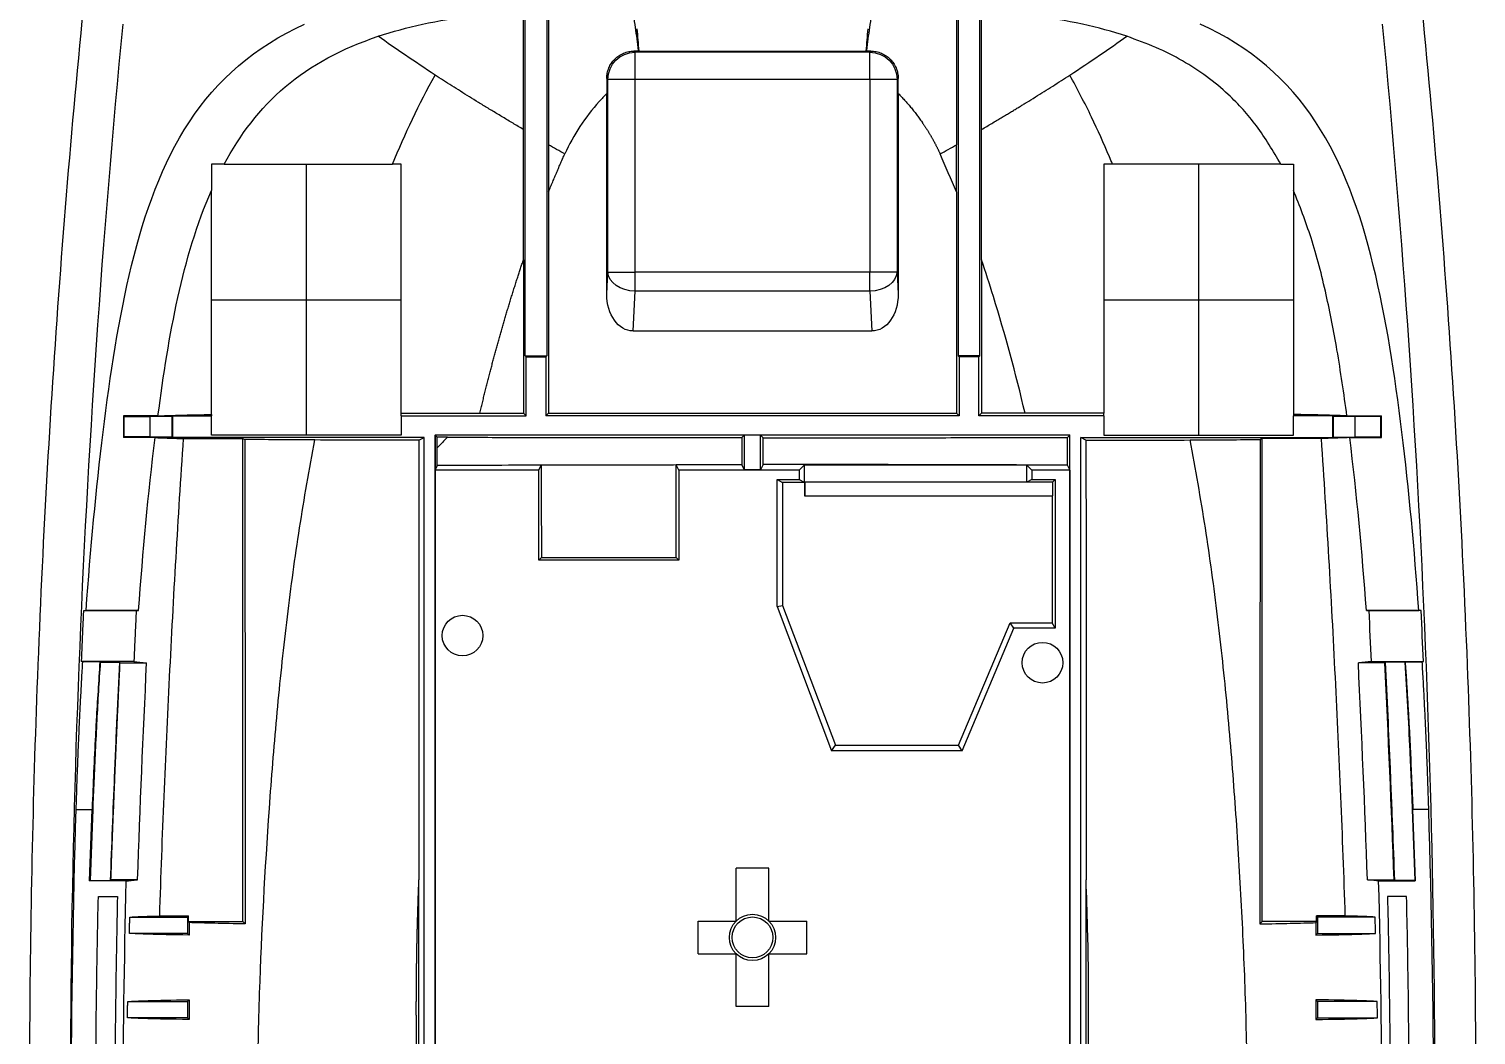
# Model space of a CAD drawing. Header units: inches. Extents: x 645 to 1685, y 564 to 1230.
# Drawn here: x 808.8 to 861.9, y 628.7 to 665.6 of the extents above; entities that cross this region are included whole.
import ezdxf

# ---------------------------------------------------------------- set-up
doc = ezdxf.new("R2010")
doc.units = ezdxf.units.IN
doc.header["$MEASUREMENT"] = 0
doc.layers.add('57', color=7, linetype='Continuous')
doc.layers.add('60', color=7, linetype='Continuous')

msp = doc.modelspace()

# ---------------------------------------------------------------- linework, layer by layer
at = {"color": 1}
for centre in [(824.683, 643.327), (845.977, 642.332)]:
    msp.add_circle(centre, 0.746, dxfattribs=at)
at = {"color": 6}
msp.add_circle((835.33, 632.246), 0.85, dxfattribs=at)
at = {"color": 6, "linetype": 'Continuous'}
msp.add_circle((835.33, 632.246), 0.75, dxfattribs=at)
at = {"layer": '57', "color": 7}
for points in [[(811.23, 670.906), (810.696, 666.073), (810.018, 658.723), (809.388, 648.991), (809.057, 641.914), (808.855, 635.116), (808.74, 626.336), (808.81, 619.808), (808.93, 615.406)], [(859.43, 670.906), (859.964, 666.073), (860.643, 658.723), (861.272, 648.991), (861.604, 641.914), (861.806, 635.116), (861.921, 626.336), (861.85, 619.808), (861.73, 615.406)]]:
    msp.add_open_spline(points, degree=3, knots=[0, 0, 0, 0, 0.256456, 0.384684, 0.512912, 0.634684, 0.756456, 1, 1, 1, 1], dxfattribs=at)
at = {"layer": '60', "color": 7}
for p, q in [((826.98, 653.594), (826.98, 674.394)), ((827.78, 674.394), (827.78, 653.594)), ((842.88, 674.394), (842.88, 653.594)), ((843.68, 653.594), (843.68, 674.394)), ((831.02, 664.742), (830.979, 664.784)), ((831.02, 663.744), (831.02, 664.742)), ((839.639, 664.742), (831.02, 664.742)), ((831.15, 664.786), (831.151, 664.784)), ((831.15, 664.786), (839.51, 664.786)), ((839.51, 664.786), (839.508, 664.784)), ((839.681, 664.784), (839.639, 664.742)), ((839.639, 663.744), (839.639, 664.742)), ((830.022, 663.744), (829.98, 663.786)), ((831.02, 663.744), (830.022, 663.744)), ((830.022, 656.674), (830.022, 663.744)), ((831.02, 656.674), (831.02, 663.744)), ((839.639, 663.744), (831.02, 663.744)), ((839.639, 663.744), (839.639, 656.674)), ((840.638, 663.744), (839.639, 663.744)), ((840.68, 663.786), (840.638, 663.744)), ((840.638, 663.744), (840.638, 656.674)), ((829.98, 655.872), (829.98, 663.23)), ((840.68, 663.23), (840.68, 655.872)), ((815.93, 660.634), (815.465, 660.634)), ((818.948, 660.634), (818.948, 650.684)), ((851.712, 660.634), (851.712, 650.684)), ((854.729, 660.634), (855.194, 660.634)), ((827.841, 659.614), (827.841, 651.492)), ((842.819, 659.614), (842.819, 651.492)), ((826.919, 657.121), (826.919, 651.492)), ((843.741, 657.121), (843.741, 651.492)), ((829.98, 655.872), (830.022, 656.674)), ((830.022, 656.674), (831.02, 656.674)), ((839.639, 656.674), (831.02, 656.674)), ((831.02, 655.967), (831.02, 656.674)), ((839.639, 655.967), (839.639, 656.674)), ((840.638, 656.674), (839.639, 656.674)), ((840.638, 656.674), (840.68, 655.872)), ((830.944, 654.51), (831.02, 655.967)), ((839.639, 655.967), (831.02, 655.967)), ((839.639, 655.967), (839.715, 654.51)), ((815.465, 655.659), (822.431, 655.659)), ((848.229, 655.659), (855.194, 655.659)), ((830.944, 654.51), (839.715, 654.51)), ((826.98, 653.594), (827.78, 653.594)), ((827.017, 653.556), (826.98, 653.594)), ((827.017, 653.556), (827.742, 653.556)), ((827.017, 651.394), (827.017, 653.556)), ((827.742, 653.556), (827.78, 653.594)), ((827.742, 653.556), (827.742, 651.394)), ((843.68, 653.594), (842.88, 653.594)), ((842.917, 653.556), (842.88, 653.594)), ((843.642, 653.556), (842.917, 653.556)), ((842.917, 653.556), (842.917, 651.394)), ((843.642, 653.556), (843.68, 653.594)), ((843.642, 651.394), (843.642, 653.556)), ((815.465, 651.443), (815.465, 651.394)), ((822.431, 651.394), (822.431, 651.49)), ((825.321, 651.492), (826.919, 651.492)), ((826.919, 651.492), (827.017, 651.394)), ((827.742, 651.394), (827.841, 651.492)), ((827.841, 651.492), (842.819, 651.492)), ((842.917, 651.394), (842.819, 651.492)), ((843.741, 651.492), (843.642, 651.394)), ((845.339, 651.492), (843.741, 651.492)), ((848.229, 651.394), (848.229, 651.49)), ((855.194, 651.443), (855.194, 651.394)), ((812.256, 651.368), (812.23, 651.394)), ((813.501, 651.394), (812.23, 651.394)), ((812.256, 650.619), (812.256, 651.368)), ((812.256, 651.368), (813.204, 651.368)), ((813.204, 651.379), (813.204, 650.608)), ((813.204, 651.379), (814.015, 651.379)), ((814.03, 651.394), (814.015, 651.379)), ((814.015, 651.379), (814.015, 650.608)), ((814.03, 651.394), (814.03, 650.594)), ((814.03, 651.394), (815.465, 651.394)), ((815.465, 650.684), (815.465, 651.394)), ((822.431, 651.394), (822.431, 650.684)), ((822.431, 651.394), (827.017, 651.394)), ((842.917, 651.394), (827.742, 651.394)), ((848.229, 651.394), (843.642, 651.394)), ((848.229, 651.394), (848.229, 650.684)), ((855.194, 650.684), (855.194, 651.394)), ((856.63, 651.394), (855.194, 651.394)), ((856.63, 651.394), (856.63, 650.594)), ((856.63, 651.394), (856.645, 651.379)), ((856.645, 651.379), (856.645, 650.608)), ((856.645, 651.379), (857.456, 651.379)), ((857.158, 651.394), (858.43, 651.394)), ((857.456, 650.608), (857.456, 651.379)), ((858.404, 651.368), (857.456, 651.368)), ((858.404, 651.368), (858.43, 651.394)), ((858.404, 650.619), (858.404, 651.368)), ((812.232, 650.596), (812.256, 650.619)), ((813.399, 650.596), (812.232, 650.596)), ((813.204, 650.619), (812.256, 650.619)), ((814.015, 650.608), (813.204, 650.608)), ((814.03, 650.594), (814.015, 650.608)), ((823.28, 650.594), (814.03, 650.594)), ((814.441, 650.562), (816.618, 650.562)), ((822.431, 650.684), (815.465, 650.684)), ((816.618, 632.829), (816.618, 650.562)), ((816.618, 650.562), (816.687, 650.527)), ((823.085, 650.496), (823.28, 650.594)), ((823.28, 623.594), (823.28, 650.594)), ((823.68, 650.694), (823.68, 650.684)), ((823.68, 650.694), (846.98, 650.694)), ((823.68, 650.694), (823.68, 602.444)), ((823.68, 649.413), (823.68, 650.684)), ((823.754, 650.61), (823.68, 650.684)), ((834.941, 650.596), (835.03, 650.685)), ((835.03, 650.685), (835.03, 649.411)), ((835.63, 650.685), (835.03, 650.685)), ((835.63, 649.411), (835.63, 650.685)), ((835.725, 650.589), (835.63, 650.685)), ((846.898, 650.602), (846.98, 650.684)), ((846.98, 650.684), (846.98, 650.694)), ((846.98, 602.444), (846.98, 650.694)), ((846.98, 649.413), (846.98, 650.684)), ((847.38, 650.594), (856.63, 650.594)), ((847.575, 650.496), (847.38, 650.594)), ((847.38, 623.594), (847.38, 650.594)), ((848.229, 650.684), (855.194, 650.684)), ((854.042, 650.562), (853.973, 650.527)), ((854.042, 632.829), (854.042, 650.562)), ((856.218, 650.562), (854.042, 650.562)), ((856.63, 650.594), (856.645, 650.608)), ((856.645, 650.608), (857.456, 650.608)), ((857.261, 650.596), (858.428, 650.596)), ((857.456, 650.619), (858.404, 650.619)), ((858.428, 650.596), (858.404, 650.619)), ((823.756, 649.566), (823.68, 649.413)), ((823.68, 649.413), (823.68, 649.394)), ((823.68, 602.494), (823.68, 649.394)), ((827.48, 649.394), (823.68, 649.394)), ((827.48, 649.394), (827.574, 649.582)), ((827.48, 646.094), (827.48, 649.394)), ((832.63, 649.394), (832.532, 649.59)), ((832.63, 649.394), (832.63, 646.094)), ((837.045, 649.394), (832.63, 649.394)), ((834.94, 649.59), (835.03, 649.411)), ((835.63, 649.411), (835.03, 649.411)), ((835.726, 649.604), (835.63, 649.411)), ((837.045, 649.394), (837.23, 649.579)), ((837.045, 649.394), (837.045, 649.052)), ((837.23, 649.579), (837.23, 648.96)), ((845.399, 649.579), (837.23, 649.579)), ((845.399, 648.96), (845.399, 649.579)), ((845.584, 649.394), (845.399, 649.579)), ((845.584, 649.394), (845.584, 649.052)), ((846.98, 649.394), (845.584, 649.394)), ((846.98, 649.413), (846.896, 649.581)), ((846.98, 649.394), (846.98, 649.413)), ((846.98, 649.394), (846.98, 602.494)), ((836.23, 644.394), (836.23, 649.052)), ((836.23, 649.052), (836.436, 648.949)), ((836.23, 649.052), (837.045, 649.052)), ((836.436, 648.949), (836.436, 644.431)), ((837.251, 648.949), (836.436, 648.949)), ((837.045, 649.052), (837.23, 648.96)), ((845.399, 648.96), (837.23, 648.96)), ((837.242, 648.954), (837.242, 648.461)), ((846.34, 648.954), (837.242, 648.954)), ((837.251, 648.949), (837.242, 648.954)), ((837.251, 648.949), (837.251, 648.452)), ((845.584, 649.052), (845.399, 648.96)), ((845.584, 649.052), (846.439, 649.052)), ((846.439, 649.052), (846.34, 648.954)), ((846.34, 648.954), (846.34, 648.461)), ((846.439, 649.052), (846.439, 643.594)), ((837.251, 648.452), (837.242, 648.461)), ((837.242, 648.461), (837.251, 648.461)), ((837.251, 648.461), (846.34, 648.461)), ((837.251, 648.452), (846.336, 648.452)), ((846.336, 648.452), (846.34, 648.461)), ((846.336, 648.452), (846.336, 643.8)), ((827.48, 646.094), (827.578, 646.192)), ((832.63, 646.094), (832.53, 646.193)), ((832.63, 646.094), (827.48, 646.094)), ((810.777, 644.244), (812.701, 644.244)), ((812.789, 644.253), (810.863, 644.253)), ((836.23, 644.394), (836.436, 644.431)), ((836.23, 644.394), (838.23, 639.094)), ((836.436, 644.431), (838.372, 639.3)), ((857.871, 644.253), (859.796, 644.253)), ((859.882, 644.244), (857.959, 644.244)), ((842.893, 639.3), (844.793, 643.8)), ((843.03, 639.094), (844.93, 643.594)), ((844.93, 643.594), (844.793, 643.8)), ((844.793, 643.8), (846.336, 643.8)), ((846.439, 643.594), (844.93, 643.594)), ((846.439, 643.594), (846.336, 643.8)), ((812.617, 642.37), (810.695, 642.37)), ((811.366, 642.365), (810.739, 642.365)), ((811.382, 642.347), (812.084, 642.347)), ((812.109, 642.322), (813.084, 642.322)), ((858.551, 642.322), (857.575, 642.322)), ((858.043, 642.37), (859.965, 642.37)), ((859.278, 642.347), (858.575, 642.347)), ((859.294, 642.365), (859.921, 642.365)), ((811.253, 640.216), (811.232, 640.217)), ((838.23, 639.094), (838.372, 639.3)), ((838.372, 639.3), (842.893, 639.3)), ((843.03, 639.094), (842.893, 639.3)), ((843.03, 639.094), (838.23, 639.094)), ((859.486, 639.093), (859.464, 639.092)), ((810.992, 634.317), (811.081, 636.944)), ((811.104, 636.944), (811.015, 634.34)), ((859.556, 636.944), (859.644, 634.34)), ((859.668, 634.317), (859.579, 636.944)), ((835.927, 634.782), (834.733, 634.782)), ((834.733, 632.843), (834.733, 634.782)), ((835.927, 632.843), (835.927, 634.782)), ((810.992, 634.317), (811.015, 634.34)), ((812.339, 634.317), (810.993, 634.317)), ((811.016, 634.34), (811.748, 634.34)), ((812.75, 634.365), (811.774, 634.365)), ((823.083, 625.329), (823.083, 634.359)), ((847.577, 625.329), (847.577, 634.359)), ((857.91, 634.365), (858.885, 634.365)), ((858.321, 634.317), (859.667, 634.317)), ((859.643, 634.34), (858.911, 634.34)), ((859.668, 634.317), (859.644, 634.34)), ((811.313, 633.744), (812.013, 633.744)), ((859.346, 633.744), (858.646, 633.744)), ((812.468, 632.994), (814.58, 632.994)), ((813.564, 633.034), (814.621, 633.034)), ((814.58, 632.994), (814.621, 633.034)), ((814.58, 632.994), (814.58, 632.394)), ((814.621, 632.829), (814.621, 633.034)), ((833.34, 632.843), (834.733, 632.843)), ((833.34, 631.649), (833.34, 632.843)), ((835.927, 632.843), (837.32, 632.843)), ((837.32, 631.649), (837.32, 632.843)), ((857.095, 633.034), (856.039, 633.034)), ((856.039, 632.829), (856.039, 633.034)), ((856.08, 632.994), (856.039, 633.034)), ((858.192, 632.994), (856.08, 632.994)), ((856.08, 632.994), (856.08, 632.394)), ((814.58, 632.394), (812.451, 632.394)), ((814.58, 632.394), (814.641, 632.332)), ((814.621, 632.829), (814.641, 632.788)), ((814.621, 632.829), (816.618, 632.829)), ((816.618, 632.829), (816.704, 632.743)), ((854.042, 632.829), (853.956, 632.743)), ((856.039, 632.829), (854.042, 632.829)), ((856.039, 632.829), (856.019, 632.788)), ((856.08, 632.394), (856.019, 632.332)), ((856.08, 632.394), (858.209, 632.394)), ((833.34, 631.649), (834.733, 631.649)), ((834.733, 629.711), (834.733, 631.649)), ((835.927, 629.711), (835.927, 631.649)), ((835.927, 631.649), (837.32, 631.649)), ((812.391, 629.894), (814.58, 629.894)), ((814.58, 629.894), (814.642, 629.956)), ((814.58, 629.894), (814.58, 629.294)), ((835.927, 629.711), (834.733, 629.711)), ((856.08, 629.894), (856.018, 629.956)), ((858.268, 629.894), (856.08, 629.894)), ((856.08, 629.894), (856.08, 629.294)), ((814.58, 629.294), (812.379, 629.294)), ((814.58, 629.294), (814.642, 629.231)), ((856.08, 629.294), (856.018, 629.231)), ((856.08, 629.294), (858.28, 629.294))]:
    msp.add_line(p, q, dxfattribs=at)
at = {"layer": '60'}
msp.add_line((823.68, 650.694), (846.98, 650.694), dxfattribs=at)
at = {"layer": '60', "color": 7, "extrusion": (0, 0, -1)}
for centre, major_axis, ratio, start_param, end_param in [((831.02, 663.744), (0.707, 0.707), 0.997265, 3.92836, 5.496418), ((839.639, 663.744), (-0.707, 0.707), 0.997265, 0.786768, 2.354825), ((827.637, 659.18), (0.002, 57.14), 0.00357, 1.532869, 1.563197), ((843.023, 659.18), (0.002, -57.14), 0.00357, 1.578396, 1.608724), ((831.02, 656.674), (0.999, -0.052), 0.706622, 1.533781, 3.067562), ((839.639, 656.674), (-0.999, -0.052), 0.706622, 3.215624, 4.749405), ((830.981, 655.924), (0.074, 1.413), 0.706622, 3.104577, 4.638358), ((839.678, 655.924), (0.074, -1.413), 0.706622, 4.78642, 6.320201), ((811.9, 638.095), (0, -40.011), 0.008727, 4.373558, 4.394627), ((858.759, 638.095), (0, -40.011), 0.008727, 1.888559, 1.909627), ((833.152, 650.828), (-25.943, -0.012), 0.008838, 5.067593, 5.083113)]:
    msp.add_ellipse(centre, major_axis=major_axis, ratio=ratio, start_param=start_param, end_param=end_param, dxfattribs=at)
at = {"layer": '60', "color": 7}
for points, degree, knots in [([(821.588, 665.328), (822.111, 665.503), (822.658, 665.648), (823.216, 665.77), (823.811, 665.9), (824.422, 666.005), (825.038, 666.092), (825.66, 666.18), (826.29, 666.25), (826.922, 666.307)], 3, [0, 0, 0, 0, 0.318083, 0.318083, 0.318083, 0.657385, 0.657385, 0.657385, 1, 1, 1, 1]), ([(826.919, 661.907), (826.92, 662.642), (826.92, 663.378), (826.921, 664.845), (826.922, 665.577), (826.922, 666.307)], 3, [0, 0, 0, 0, 0.5, 0.5, 1, 1, 1, 1]), ([(827.838, 666.381), (827.839, 665.546), (827.84, 664.708), (827.84, 663.028), (827.841, 662.188), (827.841, 661.347)], 3, [0, 0, 0, 0, 0.5, 0.5, 1, 1, 1, 1]), ([(831.148, 664.81), (831.112, 665.093), (831.074, 665.375), (830.992, 665.948), (830.947, 666.238), (830.897, 666.527)], 3, [0, 0, 0, 0, 0.492547, 0.492547, 1, 1, 1, 1]), ([(839.762, 666.527), (839.712, 666.238), (839.668, 665.948), (839.585, 665.375), (839.548, 665.093), (839.512, 664.81)], 3, [0, 0, 0, 0, 0.507453, 0.507453, 1, 1, 1, 1]), ([(842.821, 666.381), (842.821, 665.546), (842.82, 664.708), (842.819, 663.028), (842.819, 662.188), (842.819, 661.347)], 3, [0, 0, 0, 0, 0.5, 0.5, 1, 1, 1, 1]), ([(843.74, 661.907), (843.74, 662.642), (843.74, 663.378), (843.739, 664.845), (843.738, 665.577), (843.737, 666.307)], 3, [0, 0, 0, 0, 0.5, 0.5, 1, 1, 1, 1]), ([(849.072, 665.328), (848.549, 665.503), (848.002, 665.648), (847.444, 665.77), (846.848, 665.9), (846.238, 666.005), (845.622, 666.092), (845, 666.18), (844.37, 666.25), (843.737, 666.307)], 3, [0, 0, 0, 0, 0.318083, 0.318083, 0.318083, 0.657385, 0.657385, 0.657385, 1, 1, 1, 1]), ([(810.863, 644.253), (811.024, 646.499), (811.226, 648.68), (811.745, 652.911), (812.057, 654.969), (813.012, 658.87), (813.647, 660.657), (815.659, 663.72), (817.051, 664.946), (818.887, 665.778)], 3, [0, 0, 0, 0, 0.25, 0.25, 0.5, 0.5, 0.75, 0.75, 1, 1, 1, 1]), ([(859.796, 644.253), (859.635, 646.499), (859.434, 648.68), (858.914, 652.911), (858.603, 654.969), (857.648, 658.87), (857.013, 660.657), (855, 663.72), (853.609, 664.946), (851.773, 665.778)], 3, [0, 0, 0, 0, 0.25, 0.25, 0.5, 0.5, 0.75, 0.75, 1, 1, 1, 1]), ([(815.93, 660.634), (816.505, 661.705), (817.239, 662.678), (819.113, 664.27), (820.275, 664.889), (821.588, 665.328)], 3, [0, 0, 0, 0, 0.5, 0.5, 1, 1, 1, 1]), ([(854.729, 660.634), (854.446, 661.114), (853.9, 662.04), (852.729, 663.338), (851.458, 664.278), (850.153, 664.937), (849.435, 665.197), (849.072, 665.328)], 3, [0, 0, 0, 0, 0.229378, 0.442143, 0.719449, 0.858217, 1, 1, 1, 1]), ([(829.98, 663.786), (829.98, 663.852), (829.987, 663.916), (830.012, 664.044), (830.031, 664.107), (830.081, 664.228), (830.112, 664.285), (830.184, 664.394), (830.226, 664.445), (830.319, 664.537), (830.369, 664.579), (830.478, 664.652), (830.536, 664.683), (830.656, 664.733), (830.719, 664.752), (830.848, 664.778), (830.913, 664.784), (830.979, 664.784)], 3, [0, 0, 0, 0, 0.125, 0.125, 0.25, 0.25, 0.375, 0.375, 0.5, 0.5, 0.625, 0.625, 0.75, 0.75, 0.875, 0.875, 1, 1, 1, 1]), ([(839.681, 664.784), (839.747, 664.784), (839.812, 664.778), (839.939, 664.752), (840.002, 664.733), (840.123, 664.683), (840.181, 664.652), (840.289, 664.58), (840.34, 664.538), (840.433, 664.446), (840.474, 664.396), (840.547, 664.287), (840.578, 664.228), (840.628, 664.108), (840.647, 664.046), (840.673, 663.917), (840.68, 663.852), (840.68, 663.786)], 3, [0, 0, 0, 0, 0.125, 0.125, 0.25, 0.25, 0.375, 0.375, 0.5, 0.5, 0.625, 0.625, 0.75, 0.75, 0.875, 0.875, 1, 1, 1, 1]), ([(826.919, 661.907), (826.855, 661.945), (826.728, 662.021), (826.538, 662.134), (826.35, 662.246), (826.165, 662.357), (825.981, 662.467), (825.8, 662.577), (825.621, 662.685), (825.443, 662.793), (825.215, 662.933), (824.937, 663.105), (824.611, 663.308), (824.293, 663.509), (823.982, 663.708), (823.779, 663.84), (823.678, 663.906)], 3, [0, 0, 0, 0, 0.057759, 0.114964, 0.171639, 0.227801, 0.283464, 0.338642, 0.393348, 0.447597, 0.501401, 0.604011, 0.705099, 0.804747, 0.903024, 1, 1, 1, 1]), ([(843.74, 661.907), (843.804, 661.945), (843.93, 662.02), (844.114, 662.129), (844.289, 662.234), (844.456, 662.334), (844.614, 662.429), (844.764, 662.519), (844.906, 662.605), (845.039, 662.686), (845.164, 662.762), (845.281, 662.833), (845.464, 662.946), (845.716, 663.101), (846.037, 663.302), (846.355, 663.502), (846.671, 663.704), (846.878, 663.838), (846.982, 663.906)], 3, [0, 0, 0, 0, 0.057893, 0.113311, 0.166258, 0.216742, 0.264766, 0.310336, 0.353454, 0.394124, 0.432346, 0.468125, 0.501462, 0.601403, 0.701231, 0.80094, 0.90053, 1, 1, 1, 1]), ([(848.549, 660.634), (848.511, 660.726), (848.27, 661.306), (847.777, 662.412), (847.255, 663.393), (846.982, 663.906)], 3, [0, 0, 0, 0, 0.081648, 0.519719, 1, 1, 1, 1]), ([(829.98, 663.23), (829.885, 663.135), (829.528, 662.759), (828.971, 662.033), (828.596, 661.355), (828.439, 661.008)], 3, [0, 0, 0, 0, 0.147982, 0.573991, 1, 1, 1, 1]), ([(840.68, 663.23), (841.159, 662.751), (841.551, 662.184), (841.746, 661.904), (841.914, 661.608), (842.082, 661.314), (842.221, 661.008)], 2, [0, 0, 0, 0.5, 0.5, 0.75, 0.75, 1, 1, 1]), ([(826.919, 657.121), (826.919, 657.919), (826.919, 658.717), (826.919, 660.312), (826.919, 661.11), (826.919, 661.907)], 3, [0, 0, 0, 0, 0.5, 0.5, 1, 1, 1, 1]), ([(843.741, 657.121), (843.741, 657.919), (843.741, 658.717), (843.741, 660.312), (843.741, 661.11), (843.74, 661.907)], 3, [0, 0, 0, 0, 0.5, 0.5, 1, 1, 1, 1]), ([(815.93, 660.634), (816.603, 660.634), (817.461, 660.634), (819.554, 660.634), (820.783, 660.634), (822.113, 660.634)], 3, [0, 0, 0, 0, 0.5, 0.5, 1, 1, 1, 1]), ([(822.431, 651.49), (822.431, 652.881), (822.431, 654.272), (822.431, 655.662), (822.431, 657.321), (822.431, 658.98), (822.431, 660.634)], 3, [0, 0, 0, 0, 0.455708, 0.455708, 0.455708, 1, 1, 1, 1]), ([(848.229, 660.634), (848.229, 658.982), (848.229, 657.325), (848.229, 655.668), (848.229, 654.276), (848.229, 652.883), (848.229, 651.49)], 3, [0, 0, 0, 0, 0.543645, 0.543645, 0.543645, 1, 1, 1, 1]), ([(854.729, 660.634), (854.671, 660.634), (854.556, 660.634), (854.375, 660.634), (854.155, 660.634), (853.891, 660.634), (853.471, 660.634), (852.905, 660.634), (852.155, 660.634), (851.338, 660.634), (850.702, 660.634), (850.299, 660.634), (850.15, 660.634), (849.998, 660.634), (849.845, 660.634), (849.69, 660.634), (849.533, 660.634), (849.374, 660.634), (849.213, 660.634), (849.05, 660.634), (848.885, 660.634), (848.718, 660.634), (848.605, 660.634), (848.549, 660.634)], 3, [0, 0, 0, 0, 0.042323, 0.084184, 0.125615, 0.188675, 0.251073, 0.376757, 0.500199, 0.625156, 0.750717, 0.770919, 0.791205, 0.811581, 0.832052, 0.852625, 0.873305, 0.894098, 0.91501, 0.93605, 0.957223, 0.978537, 1, 1, 1, 1]), ([(857.158, 651.394), (857.043, 652.208), (856.827, 653.725), (856.398, 655.909), (855.898, 657.883), (855.419, 659.101), (855.194, 659.673)], 3, [0, 0, 0, 0, 0.275346, 0.513553, 0.771355, 1, 1, 1, 1]), ([(825.321, 651.492), (825.672, 652.972), (826.064, 654.358), (826.262, 655.058), (826.478, 655.756), (826.697, 656.466), (826.919, 657.121)], 2, [0, 0, 0, 0.5, 0.5, 0.75, 0.75, 1, 1, 1]), ([(845.339, 651.492), (844.994, 652.944), (844.479, 654.858), (843.891, 656.678), (843.741, 657.121)], 3, [0, 0, 0, 0, 0.752902, 1, 1, 1, 1]), ([(813.501, 651.394), (813.702, 651.402), (813.942, 651.411), (814.415, 651.423), (814.591, 651.427), (814.891, 651.433), (814.997, 651.435), (815.221, 651.439), (815.34, 651.441), (815.465, 651.443)], 3, [0, 0, 0, 0, 0.5, 0.5, 0.75, 0.75, 0.875, 0.875, 1, 1, 1, 1]), ([(822.431, 651.49), (822.907, 651.491), (823.387, 651.491), (824.351, 651.492), (824.835, 651.492), (825.321, 651.492)], 3, [0, 0, 0, 0, 0.5, 0.5, 1, 1, 1, 1]), ([(848.229, 651.49), (847.753, 651.491), (847.272, 651.491), (846.309, 651.492), (845.825, 651.492), (845.339, 651.492)], 3, [0, 0, 0, 0, 0.5, 0.5, 1, 1, 1, 1]), ([(857.158, 651.394), (856.957, 651.402), (856.717, 651.411), (856.245, 651.423), (856.069, 651.427), (855.769, 651.433), (855.663, 651.435), (855.438, 651.439), (855.32, 651.441), (855.194, 651.443)], 3, [0, 0, 0, 0, 0.5, 0.5, 0.75, 0.75, 0.875, 0.875, 1, 1, 1, 1]), ([(813.399, 650.596), (813.526, 650.59), (813.67, 650.584), (814.009, 650.573), (814.206, 650.567), (814.441, 650.562)], 3, [0, 0, 0, 0, 0.5, 0.5, 1, 1, 1, 1]), ([(813.564, 633.034), (813.658, 635.958), (813.782, 638.881), (814.073, 644.723), (814.241, 647.643), (814.441, 650.562)], 3, [0, 0, 0, 0, 0.5, 0.5, 1, 1, 1, 1]), ([(816.687, 650.527), (816.692, 647.571), (816.695, 644.609), (816.701, 638.679), (816.703, 635.712), (816.704, 632.743)], 3, [0, 0, 0, 0, 0.5, 0.5, 1, 1, 1, 1]), ([(819.255, 650.508), (818.762, 650.51), (818.304, 650.513), (817.451, 650.52), (817.055, 650.523), (816.687, 650.527)], 3, [0, 0, 0, 0, 0.5, 0.5, 1, 1, 1, 1]), ([(817.212, 623.673), (817.19, 624.843), (817.147, 627.164), (817.267, 631.744), (817.521, 636.26), (817.884, 640.719), (818.239, 644.013), (818.676, 647.277), (819.062, 649.432), (819.255, 650.508)], 3, [0, 0, 0, 0, 0.130133, 0.25823, 0.509504, 0.633283, 0.756139, 0.878295, 1, 1, 1, 1]), ([(823.085, 650.496), (822.747, 650.496), (822.412, 650.497), (821.75, 650.498), (821.422, 650.499), (820.452, 650.502), (819.836, 650.504), (819.255, 650.508)], 3, [0, 0, 0, 0, 0.25, 0.25, 0.5, 0.5, 1, 1, 1, 1]), ([(823.085, 650.496), (823.084, 649.151), (823.084, 647.807), (823.083, 645.117), (823.083, 643.773), (823.083, 639.738), (823.083, 637.049), (823.083, 634.359)], 3, [0, 0, 0, 0, 0.25, 0.25, 0.5, 0.5, 1, 1, 1, 1]), ([(824.13, 650.609), (825, 650.607), (825.88, 650.605), (827.218, 650.602), (827.667, 650.601), (828.568, 650.6), (829.019, 650.599), (830.378, 650.598), (831.29, 650.597), (833.115, 650.597), (834.028, 650.596), (834.941, 650.596)], 3, [0, 0, 0, 0, 0.25, 0.25, 0.375, 0.375, 0.5, 0.5, 0.75, 0.75, 1, 1, 1, 1]), ([(835.725, 650.589), (836.67, 650.589), (837.614, 650.589), (839.501, 650.59), (840.443, 650.591), (841.849, 650.592), (842.317, 650.593), (843.248, 650.594), (843.71, 650.595), (845.091, 650.598), (846, 650.6), (846.898, 650.602)], 3, [0, 0, 0, 0, 0.25, 0.25, 0.5, 0.5, 0.625, 0.625, 0.75, 0.75, 1, 1, 1, 1]), ([(847.575, 650.496), (847.913, 650.496), (848.248, 650.497), (848.91, 650.498), (849.238, 650.499), (850.207, 650.502), (850.824, 650.504), (851.405, 650.508)], 3, [0, 0, 0, 0, 0.25, 0.25, 0.5, 0.5, 1, 1, 1, 1]), ([(847.575, 650.496), (847.575, 649.151), (847.576, 647.807), (847.576, 645.117), (847.577, 643.773), (847.577, 639.738), (847.577, 637.049), (847.577, 634.359)], 3, [0, 0, 0, 0, 0.25, 0.25, 0.5, 0.5, 1, 1, 1, 1]), ([(851.405, 650.508), (851.898, 650.51), (852.355, 650.513), (853.209, 650.52), (853.605, 650.523), (853.973, 650.527)], 3, [0, 0, 0, 0, 0.5, 0.5, 1, 1, 1, 1]), ([(853.447, 623.673), (853.469, 624.843), (853.512, 627.164), (853.423, 630.621), (853.262, 634.027), (853.047, 637.391), (852.775, 640.719), (852.421, 644.013), (851.984, 647.277), (851.598, 649.432), (851.405, 650.508)], 3, [0, 0, 0, 0, 0.130132, 0.258227, 0.384573, 0.509509, 0.633284, 0.756142, 0.878296, 1, 1, 1, 1]), ([(853.973, 650.527), (853.968, 647.571), (853.964, 644.609), (853.959, 638.679), (853.957, 635.712), (853.956, 632.743)], 3, [0, 0, 0, 0, 0.5, 0.5, 1, 1, 1, 1]), ([(857.261, 650.596), (857.133, 650.59), (856.99, 650.584), (856.65, 650.573), (856.454, 650.567), (856.218, 650.562)], 3, [0, 0, 0, 0, 0.5, 0.5, 1, 1, 1, 1]), ([(857.095, 633.034), (857.002, 635.958), (856.877, 638.881), (856.586, 644.723), (856.419, 647.643), (856.218, 650.562)], 3, [0, 0, 0, 0, 0.5, 0.5, 1, 1, 1, 1]), ([(832.532, 649.59), (832.395, 649.589), (832.121, 649.589), (831.709, 649.589), (831.297, 649.588), (830.882, 649.588), (830.465, 649.588), (830.023, 649.587), (829.557, 649.587), (829.067, 649.586), (828.573, 649.585), (828.075, 649.584), (827.742, 649.583), (827.574, 649.582)], 3, [0, 0, 0, 0, 0.082529, 0.165185, 0.248117, 0.331468, 0.415371, 0.499955, 0.598189, 0.697089, 0.796872, 0.897764, 1, 1, 1, 1]), ([(832.53, 646.193), (832.53, 646.759), (832.531, 647.326), (832.531, 648.175), (832.531, 648.458), (832.531, 648.883), (832.531, 649.024), (832.532, 649.307), (832.532, 649.448), (832.532, 649.59)], 3, [0, 0, 0, 0, 0.5, 0.5, 0.75, 0.75, 0.875, 0.875, 1, 1, 1, 1]), ([(846.896, 649.581), (845.995, 649.586), (845.084, 649.59), (843.698, 649.595), (843.234, 649.596), (842.302, 649.599), (841.835, 649.6), (840.899, 649.601), (840.429, 649.602), (839.489, 649.603), (839.019, 649.603), (837.609, 649.604), (836.668, 649.604), (835.726, 649.604)], 3, [0, 0, 0, 0, 0.25, 0.25, 0.375, 0.375, 0.5, 0.5, 0.625, 0.625, 0.75, 0.75, 1, 1, 1, 1]), ([(827.578, 646.192), (827.784, 646.192), (827.99, 646.192), (828.403, 646.192), (828.609, 646.192), (829.228, 646.192), (829.641, 646.192), (830.879, 646.193), (831.705, 646.193), (832.53, 646.193)], 3, [0, 0, 0, 0, 0.125, 0.125, 0.25, 0.25, 0.5, 0.5, 1, 1, 1, 1]), ([(810.498, 636.944), (810.498, 636.957), (810.506, 637.201), (810.521, 637.675), (810.546, 638.362), (810.572, 639.044), (810.601, 639.72), (810.632, 640.39), (810.666, 641.054), (810.701, 641.712), (810.727, 642.148), (810.739, 642.365)], 3, [0, 0, 0, 0, 0.007385, 0.134896, 0.261424, 0.386968, 0.511531, 0.635114, 0.757718, 0.879347, 1, 1, 1, 1]), ([(812.084, 642.347), (812.052, 641.668), (812.02, 640.988), (811.957, 639.597), (811.926, 638.885), (811.843, 636.896), (811.793, 635.618), (811.748, 634.34)], 3, [0, 0, 0, 0, 0.254637, 0.254637, 0.521331, 0.521331, 1, 1, 1, 1]), ([(858.911, 634.34), (858.888, 634.996), (858.864, 635.653), (858.811, 637.021), (858.782, 637.733), (858.697, 639.746), (858.637, 641.046), (858.575, 642.347)], 3, [0, 0, 0, 0, 0.245866, 0.245866, 0.512561, 0.512561, 1, 1, 1, 1]), ([(859.294, 642.365), (859.302, 642.256), (859.316, 642.038), (859.338, 641.712), (859.358, 641.385), (859.379, 641.058), (859.398, 640.731), (859.417, 640.403), (859.435, 640.076), (859.452, 639.749), (859.469, 639.421), (859.48, 639.202), (859.486, 639.093)], 3, [0, 0, 0, 0, 0.10014, 0.200236, 0.300293, 0.400316, 0.50031, 0.600279, 0.700228, 0.800161, 0.900084, 1, 1, 1, 1]), ([(860.162, 636.944), (860.158, 637.064), (860.15, 637.306), (860.139, 637.668), (860.126, 638.03), (860.113, 638.392), (860.099, 638.754), (860.084, 639.115), (860.069, 639.477), (860.053, 639.838), (860.036, 640.199), (860.019, 640.561), (860.001, 640.922), (859.982, 641.282), (859.962, 641.643), (859.942, 642.004), (859.928, 642.244), (859.921, 642.365)], 3, [0, 0, 0, 0, 0.066663, 0.133305, 0.199931, 0.266546, 0.333155, 0.399762, 0.466374, 0.532994, 0.599629, 0.666283, 0.732961, 0.799667, 0.866406, 0.933183, 1, 1, 1, 1]), ([(811.232, 640.217), (811.227, 640.124), (811.217, 639.938), (811.184, 639.31), (811.137, 638.325), (811.1, 637.419), (811.083, 636.957), (811.083, 636.944)], 3, [0, 0, 0, 0, 0.085206, 0.170557, 0.576951, 0.987751, 1, 1, 1, 1]), ([(823.083, 625.329), (823.033, 626.421), (823.009, 627.544), (822.985, 628.65), (822.987, 629.809), (822.988, 630.378), (822.995, 630.94), (823.001, 631.491), (823.013, 632.077), (823.038, 633.232), (823.083, 634.359)], 2, [0, 0, 0, 0.25, 0.25, 0.5, 0.5, 0.625, 0.625, 0.75, 0.75, 1, 1, 1]), ([(847.577, 625.329), (847.602, 625.874), (847.689, 628.271), (847.68, 631.287), (847.6, 633.771), (847.577, 634.359)], 3, [0, 0, 0, 0, 0.184337, 0.807404, 1, 1, 1, 1]), ([(811.337, 615.509), (811.268, 618.039), (811.19, 622.942), (811.22, 629.021), (811.286, 632.569), (811.313, 633.744)], 3, [0, 0, 0, 0, 0.416396, 0.806763, 1, 1, 1, 1]), ([(812.013, 633.744), (811.986, 632.566), (811.92, 629.019), (811.892, 623.301), (811.957, 618.763), (812.009, 616.594)], 3, [0, 0, 0, 0, 0.206001, 0.620273, 1, 1, 1, 1]), ([(858.646, 633.744), (858.673, 632.566), (858.739, 629.019), (858.768, 623.301), (858.703, 618.763), (858.651, 616.594)], 3, [0, 0, 0, 0, 0.206001, 0.620273, 1, 1, 1, 1]), ([(859.323, 615.509), (859.392, 618.039), (859.47, 622.942), (859.439, 629.021), (859.373, 632.569), (859.346, 633.744)], 3, [0, 0, 0, 0, 0.416396, 0.806763, 1, 1, 1, 1]), ([(812.468, 632.994), (812.579, 633.001), (812.717, 633.007), (813.07, 633.021), (813.287, 633.028), (813.564, 633.034)], 3, [0, 0, 0, 0, 0.5, 0.5, 1, 1, 1, 1]), ([(858.192, 632.994), (858.08, 633.001), (857.943, 633.007), (857.589, 633.021), (857.372, 633.028), (857.095, 633.034)], 3, [0, 0, 0, 0, 0.5, 0.5, 1, 1, 1, 1]), ([(816.704, 632.743), (816.298, 632.749), (815.926, 632.757), (815.239, 632.772), (814.926, 632.78), (814.641, 632.788)], 3, [0, 0, 0, 0, 0.5, 0.5, 1, 1, 1, 1]), ([(853.956, 632.743), (854.361, 632.749), (854.734, 632.757), (855.42, 632.772), (855.734, 632.78), (856.019, 632.788)], 3, [0, 0, 0, 0, 0.5, 0.5, 1, 1, 1, 1])]:
    msp.add_open_spline(points, degree=degree, knots=knots, dxfattribs=at)
for points, degree in [([(812.208, 665.778), (810.684, 650.087), (810.051, 634.315), (810.358, 618.554)], 3), ([(858.451, 665.778), (859.977, 650.078), (860.609, 634.297), (860.301, 618.528)], 3), ([(823.678, 663.906), (822.922, 664.4), (822.229, 664.874), (821.588, 665.328)], 3), ([(831.087, 665.598), (831.108, 665.337), (831.13, 665.066), (831.151, 664.784)], 3), ([(831.15, 664.786), (831.129, 665.069), (831.108, 665.34), (831.087, 665.598)], 3), ([(839.508, 664.784), (839.53, 665.066), (839.551, 665.337), (839.573, 665.598)], 3), ([(839.51, 664.786), (839.531, 665.069), (839.552, 665.34), (839.573, 665.598)], 3), ([(846.982, 663.906), (847.739, 664.401), (848.433, 664.876), (849.072, 665.328)], 3), ([(831.151, 664.784), (831.094, 664.784), (831.036, 664.784), (830.979, 664.784)], 3), ([(831.151, 664.784), (831.15, 664.793), (831.149, 664.801), (831.148, 664.81)], 3), ([(839.512, 664.81), (839.511, 664.801), (839.509, 664.793), (839.508, 664.784)], 3), ([(839.681, 664.784), (839.623, 664.784), (839.566, 664.784), (839.508, 664.784)], 3), ([(822.112, 660.634), (822.571, 661.748), (823.088, 662.842), (823.678, 663.906)], 3), ([(829.98, 663.786), (829.98, 663.6), (829.98, 663.415), (829.98, 663.23)], 3), ([(840.68, 663.23), (840.68, 663.415), (840.68, 663.6), (840.68, 663.786)], 3), ([(828.439, 661.008), (828.239, 661.121), (828.04, 661.234), (827.841, 661.347)], 3), ([(827.841, 659.614), (828.135, 660.339), (828.439, 661.008)], 2), ([(842.221, 661.008), (842.42, 661.121), (842.619, 661.234), (842.819, 661.347)], 3), ([(842.819, 659.614), (842.619, 660.079), (842.42, 660.543), (842.221, 661.008)], 3), ([(815.465, 660.634), (815.465, 660.319), (815.465, 659.998), (815.465, 659.673)], 3), ([(822.431, 660.634), (822.324, 660.634), (822.218, 660.634), (822.112, 660.634)], 3), ([(848.548, 660.634), (848.442, 660.634), (848.336, 660.634), (848.229, 660.634)], 3), ([(855.194, 660.634), (855.194, 660.319), (855.194, 659.998), (855.194, 659.673)], 3), ([(813.501, 651.394), (813.901, 654.388), (814.392, 657.212), (815.465, 659.673)], 3), ([(815.465, 651.443), (815.465, 654.205), (815.465, 656.949), (815.465, 659.673)], 3), ([(855.194, 659.673), (855.194, 656.949), (855.194, 654.205), (855.194, 651.443)], 3), ([(812.789, 644.253), (812.946, 646.412), (813.142, 648.528), (813.399, 650.596)], 3), ([(824.13, 650.609), (824.005, 650.478), (823.879, 650.347), (823.754, 650.216)], 3), ([(834.941, 650.596), (834.941, 650.261), (834.941, 649.926), (834.94, 649.59)], 3), ([(835.726, 649.604), (835.726, 649.932), (835.726, 650.261), (835.725, 650.589)], 3), ([(846.896, 649.581), (846.897, 650.099), (846.898, 650.602)], 2), ([(857.871, 644.253), (857.713, 646.412), (857.518, 648.528), (857.261, 650.596)], 3), ([(823.756, 649.566), (823.756, 649.783), (823.755, 649.999), (823.755, 650.216)], 3), ([(827.574, 649.582), (826.278, 649.578), (825.006, 649.573), (823.756, 649.566)], 3), ([(827.574, 649.582), (827.576, 648.464), (827.577, 647.333), (827.578, 646.192)], 3), ([(834.94, 649.59), (834.137, 649.59), (833.334, 649.59), (832.532, 649.59)], 3), ([(810.695, 642.37), (810.734, 643.308), (810.777, 644.244)], 2), ([(810.777, 644.244), (810.822, 644.249), (810.863, 644.253)], 2), ([(812.701, 644.244), (812.657, 643.308), (812.617, 642.37)], 2), ([(812.701, 644.244), (812.73, 644.247), (812.759, 644.25), (812.789, 644.253)], 3), ([(857.959, 644.244), (857.913, 644.249), (857.871, 644.253)], 2), ([(857.959, 644.244), (857.987, 643.619), (858.015, 642.994), (858.043, 642.37)], 3), ([(859.882, 644.244), (859.854, 644.247), (859.825, 644.25), (859.796, 644.253)], 3), ([(859.965, 642.37), (859.937, 642.994), (859.91, 643.619), (859.882, 644.244)], 3), ([(810.739, 642.364), (810.717, 642.367), (810.695, 642.37)], 2), ([(811.365, 642.365), (811.321, 641.649), (811.277, 640.933), (811.232, 640.217)], 3), ([(811.382, 642.347), (811.334, 641.637), (811.292, 640.927), (811.253, 640.216)], 3), ([(811.366, 642.364), (811.371, 642.359), (811.376, 642.353), (811.382, 642.347)], 3), ([(811.774, 634.365), (811.901, 637.978), (812.109, 642.322)], 2), ([(812.109, 642.322), (812.084, 642.347)], 1), ([(812.617, 642.37), (812.753, 642.354), (812.901, 642.338), (813.084, 642.322)], 3), ([(812.75, 634.365), (812.843, 637.018), (812.957, 639.67), (813.084, 642.322)], 3), ([(858.043, 642.37), (857.906, 642.354), (857.758, 642.338), (857.575, 642.322)], 3), ([(857.91, 634.365), (857.817, 637.018), (857.702, 639.67), (857.575, 642.322)], 3), ([(858.551, 642.322), (858.559, 642.33), (858.567, 642.339), (858.575, 642.347)], 3), ([(858.885, 634.365), (858.792, 637.018), (858.678, 639.67), (858.551, 642.322)], 3), ([(859.294, 642.364), (859.278, 642.347)], 1), ([(859.278, 642.347), (859.35, 641.263), (859.412, 640.178), (859.464, 639.092)], 3), ([(859.921, 642.365), (859.936, 642.366), (859.95, 642.368), (859.965, 642.37)], 3), ([(811.253, 640.216), (811.217, 639.467), (811.181, 638.717), (811.146, 637.968)], 3), ([(859.464, 639.092), (859.515, 638.018), (859.553, 636.944)], 2), ([(859.486, 639.093), (859.516, 638.377), (859.546, 637.66), (859.576, 636.943)], 3), ([(811.146, 637.968), (811.131, 637.626), (811.118, 637.285), (811.105, 636.944)], 3), ([(810.437, 615.485), (810.242, 622.638), (810.281, 629.791), (810.498, 636.944)], 3), ([(810.498, 636.944), (811.083, 636.944)], 1), ([(811.081, 636.944), (811.104, 636.944)], 1), ([(859.576, 636.944), (859.568, 636.944), (859.561, 636.944), (859.553, 636.944)], 3), ([(860.162, 636.944), (859.967, 636.944), (859.772, 636.944), (859.577, 636.944)], 3), ([(860.223, 615.485), (860.417, 622.638), (860.378, 629.791), (860.162, 636.944)], 3), ([(811.748, 634.34), (811.774, 634.365)], 1), ([(812.31, 616.594), (812.168, 622.502), (812.188, 628.41), (812.339, 634.317)], 3), ([(812.339, 634.317), (812.446, 634.333), (812.576, 634.349), (812.75, 634.365)], 3), ([(858.321, 634.317), (858.214, 634.333), (858.083, 634.349), (857.91, 634.365)], 3), ([(858.35, 616.594), (858.492, 622.502), (858.471, 628.41), (858.321, 634.317)], 3), ([(858.911, 634.34), (858.903, 634.349), (858.894, 634.357), (858.885, 634.365)], 3), ([(812.451, 632.394), (812.459, 632.692), (812.468, 632.994)], 2), ([(858.209, 632.394), (858.203, 632.594), (858.198, 632.794), (858.192, 632.994)], 3), ([(814.641, 632.332), (813.358, 632.351), (812.789, 632.372), (812.451, 632.394)], 3), ([(814.641, 632.788), (814.641, 632.561), (814.641, 632.332)], 2), ([(856.019, 632.788), (856.019, 632.636), (856.019, 632.484), (856.019, 632.332)], 3), ([(856.019, 632.332), (857.302, 632.351), (857.87, 632.372), (858.209, 632.394)], 3), ([(812.379, 629.294), (812.385, 629.593), (812.391, 629.894)], 2), ([(812.391, 629.894), (812.711, 629.915), (813.328, 629.937), (814.642, 629.956)], 3), ([(814.642, 629.956), (814.642, 629.594), (814.642, 629.231)], 2), ([(858.268, 629.894), (857.948, 629.915), (857.331, 629.937), (856.018, 629.956)], 3), ([(856.018, 629.956), (856.018, 629.714), (856.018, 629.473), (856.018, 629.231)], 3), ([(858.28, 629.294), (858.276, 629.493), (858.272, 629.693), (858.268, 629.894)], 3), ([(814.642, 629.231), (813.308, 629.25), (812.695, 629.272), (812.379, 629.294)], 3), ([(856.018, 629.231), (857.352, 629.25), (857.964, 629.272), (858.28, 629.294)], 3)]:
    msp.add_open_spline(points, degree=degree, dxfattribs=at)
msp.add_rational_spline([(823.755, 650.217), (823.754, 650.413), (823.754, 650.61)], [0.500000347749, 0.499999652251, 0.500000347749], degree=2, dxfattribs=at)

doc.saveas('drawing.dxf')
